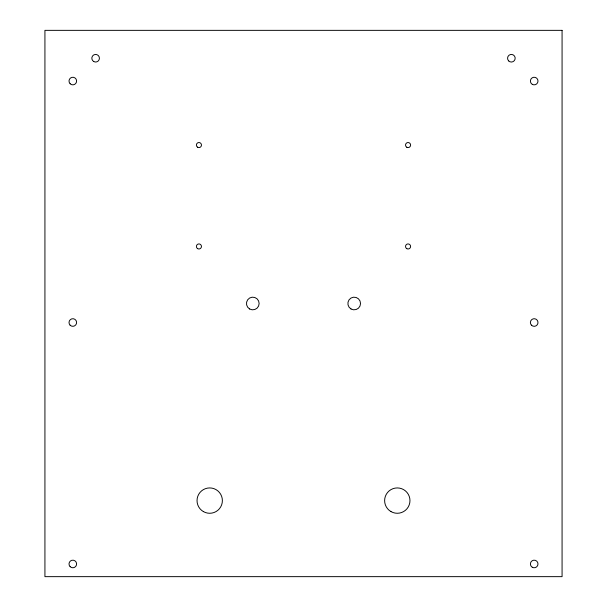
<?xml version="1.0" encoding="UTF-8"?>
<svg xmlns="http://www.w3.org/2000/svg" width="607" height="607" viewBox="0 0 607 607"><rect width="100%" height="100%" fill="white"/><g stroke="black" fill="none" stroke-linecap="round" stroke-linejoin="round"><path stroke-width="0.91" d="M562.074 30.35L44.926 30.35L44.926 576.65L562.074 576.65L562.074 30.35M406.804 248.658A2.534 2.534 0 0 0 410.605 246.465A2.534 2.534 0 0 0 406.804 244.264A2.534 2.534 0 0 0 406.804 248.658M351.036 308.986A6.336 6.336 0 0 0 360.535 303.5A6.336 6.336 0 0 0 351.036 298.014A6.336 6.336 0 0 0 351.036 308.986M249.629 308.986A6.336 6.336 0 0 0 259.136 303.5A6.336 6.336 0 0 0 249.629 298.014A6.336 6.336 0 0 0 249.629 308.986M406.804 147.258A2.534 2.534 0 0 0 410.605 145.058A2.534 2.534 0 0 0 406.804 142.865A2.534 2.534 0 0 0 406.804 147.258M197.662 248.658A2.534 2.534 0 0 0 201.463 246.465A2.534 2.534 0 0 0 197.662 244.264A2.534 2.534 0 0 0 197.662 248.658M197.45 147.122A2.534 2.534 0 0 0 201.456 145.308A2.534 2.534 0 0 0 197.882 142.751A2.534 2.534 0 0 0 197.45 147.122M70.124 83.743A3.801 3.801 0 0 0 76.482 82.036A3.801 3.801 0 0 0 71.831 77.377A3.801 3.801 0 0 0 70.124 83.743M70.124 325.2A3.801 3.801 0 0 0 76.482 323.501A3.801 3.801 0 0 0 71.831 318.842A3.801 3.801 0 0 0 70.124 325.2M70.124 566.665A3.801 3.801 0 0 0 76.482 564.958A3.801 3.801 0 0 0 71.831 560.299A3.801 3.801 0 0 0 70.124 566.665M532.286 567.264A3.801 3.801 0 0 0 537.992 563.971A3.801 3.801 0 0 0 532.286 560.678A3.801 3.801 0 0 0 532.286 567.264M531.497 325.2A3.801 3.801 0 0 0 537.863 323.501A3.801 3.801 0 0 0 533.204 318.842A3.801 3.801 0 0 0 531.497 325.2M532.286 84.343A3.801 3.801 0 0 0 537.992 81.05A3.801 3.801 0 0 0 532.286 77.757A3.801 3.801 0 0 0 532.286 84.343M508.681 60.928A3.801 3.801 0 0 0 515.047 59.22A3.801 3.801 0 0 0 510.388 54.562A3.801 3.801 0 0 0 508.681 60.928M93.728 61.527A3.801 3.801 0 0 0 99.427 58.234A3.801 3.801 0 0 0 93.728 54.941A3.801 3.801 0 0 0 93.728 61.527M390.961 511.58A12.679 12.679 0 0 0 409.968 500.6A12.679 12.679 0 0 0 390.961 489.621A12.679 12.679 0 0 0 390.961 511.58M203.368 511.58A12.679 12.679 0 0 0 222.382 500.6A12.679 12.679 0 0 0 203.368 489.621A12.679 12.679 0 0 0 203.368 511.58"/></g></svg>
